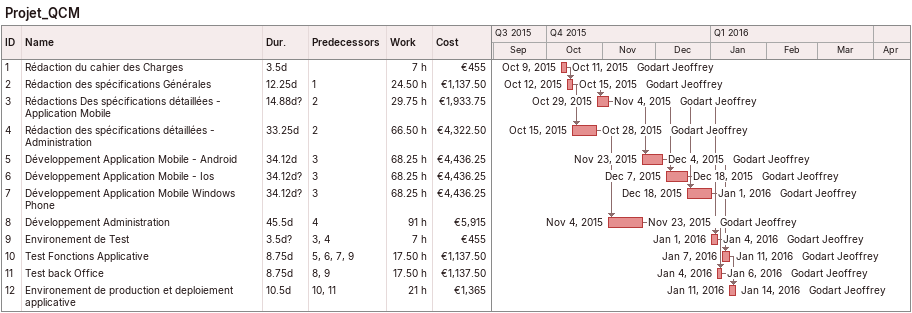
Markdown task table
Projet_QCM

| ID | Task | Duration | Start | Finish | Predecessors | Resources | Work (h) | Cost (€) |
|---|---|---|---|---|---|---|---|---|
| 1 | Rédaction du cahier des Charges | 3.5d | 2015-10-09 | 2015-10-11 |  | Godart Jeoffrey | 7 | 455 |
| 2 | Rédaction des spécifications Générales | 12.25d | 2015-10-12 | 2015-10-15 | 1 | Godart Jeoffrey | 24.50 | 1137.50 |
| 3 | Rédactions Des spécifications détaillées - Application Mobile | 14.88d? | 2015-10-29 | 2015-11-04 | 2 | Godart Jeoffrey | 29.75 | 1933.75 |
| 4 | Rédaction des spécifications détaillées - Administration | 33.25d | 2015-10-15 | 2015-10-28 | 2 | Godart Jeoffrey | 66.50 | 4322.50 |
| 5 | Développement Application Mobile - Android | 34.12d | 2015-11-23 | 2015-12-04 | 3 | Godart Jeoffrey | 68.25 | 4436.25 |
| 6 | Développement Application Mobile - Ios | 34.12d? | 2015-12-07 | 2015-12-18 | 3 | Godart Jeoffrey | 68.25 | 4436.25 |
| 7 | Développement Application Mobile Windows Phone | 34.12d? | 2015-12-18 | 2016-01-01 | 3 | Godart Jeoffrey | 68.25 | 4436.25 |
| 8 | Développement Administration | 45.5d | 2015-11-04 | 2015-11-23 | 4 | Godart Jeoffrey | 91 | 5915 |
| 9 | Environement de Test | 3.5d? | 2016-01-01 | 2016-01-04 | 3, 4 | Godart Jeoffrey | 7 | 455 |
| 10 | Test Fonctions Applicative | 8.75d | 2016-01-07 | 2016-01-11 | 5, 6, 7, 9 | Godart Jeoffrey | 17.50 | 1137.50 |
| 11 | Test back Office | 8.75d | 2016-01-04 | 2016-01-06 | 8, 9 | Godart Jeoffrey | 17.50 | 1137.50 |
| 12 | Environement de production et deploiement applicative | 10.5d | 2016-01-11 | 2016-01-14 | 10, 11 | Godart Jeoffrey | 21 | 1365 |
